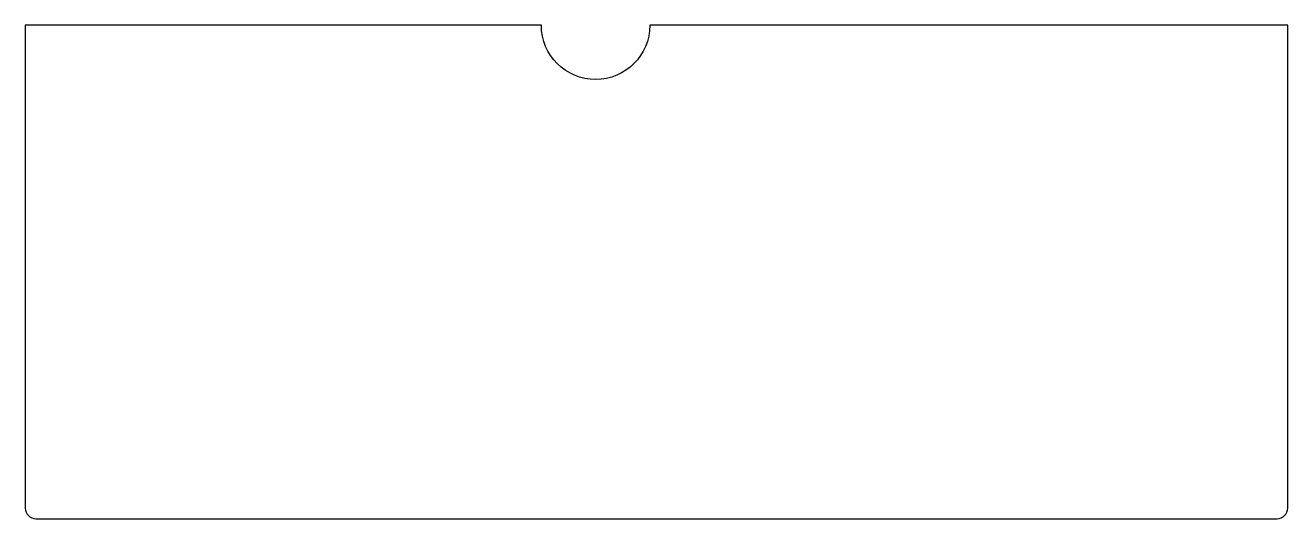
# Model space of a CAD drawing. Header units: millimetres. Extents: x -258 to -18, y -97 to -3.
import ezdxf

# ---------------------------------------------------------------- set-up
doc = ezdxf.new("R2010")
doc.units = ezdxf.units.MM
doc.layers.get('0').update_dxf_attribs({"linetype": 'CONTINUOUS'})

msp = doc.modelspace()

# ---------------------------------------------------------------- linework, layer by layer
msp.add_lwpolyline([(-17.97, -3), (-139.29, -3, -1), (-159.92, -3), (-258.08, -3), (-258.08, -94.81, 0.414214), (-256.08, -96.81), (-19.97, -96.81, 0.414214), (-17.97, -94.81)], format="xyb", close=True)

doc.saveas('drawing.dxf')
